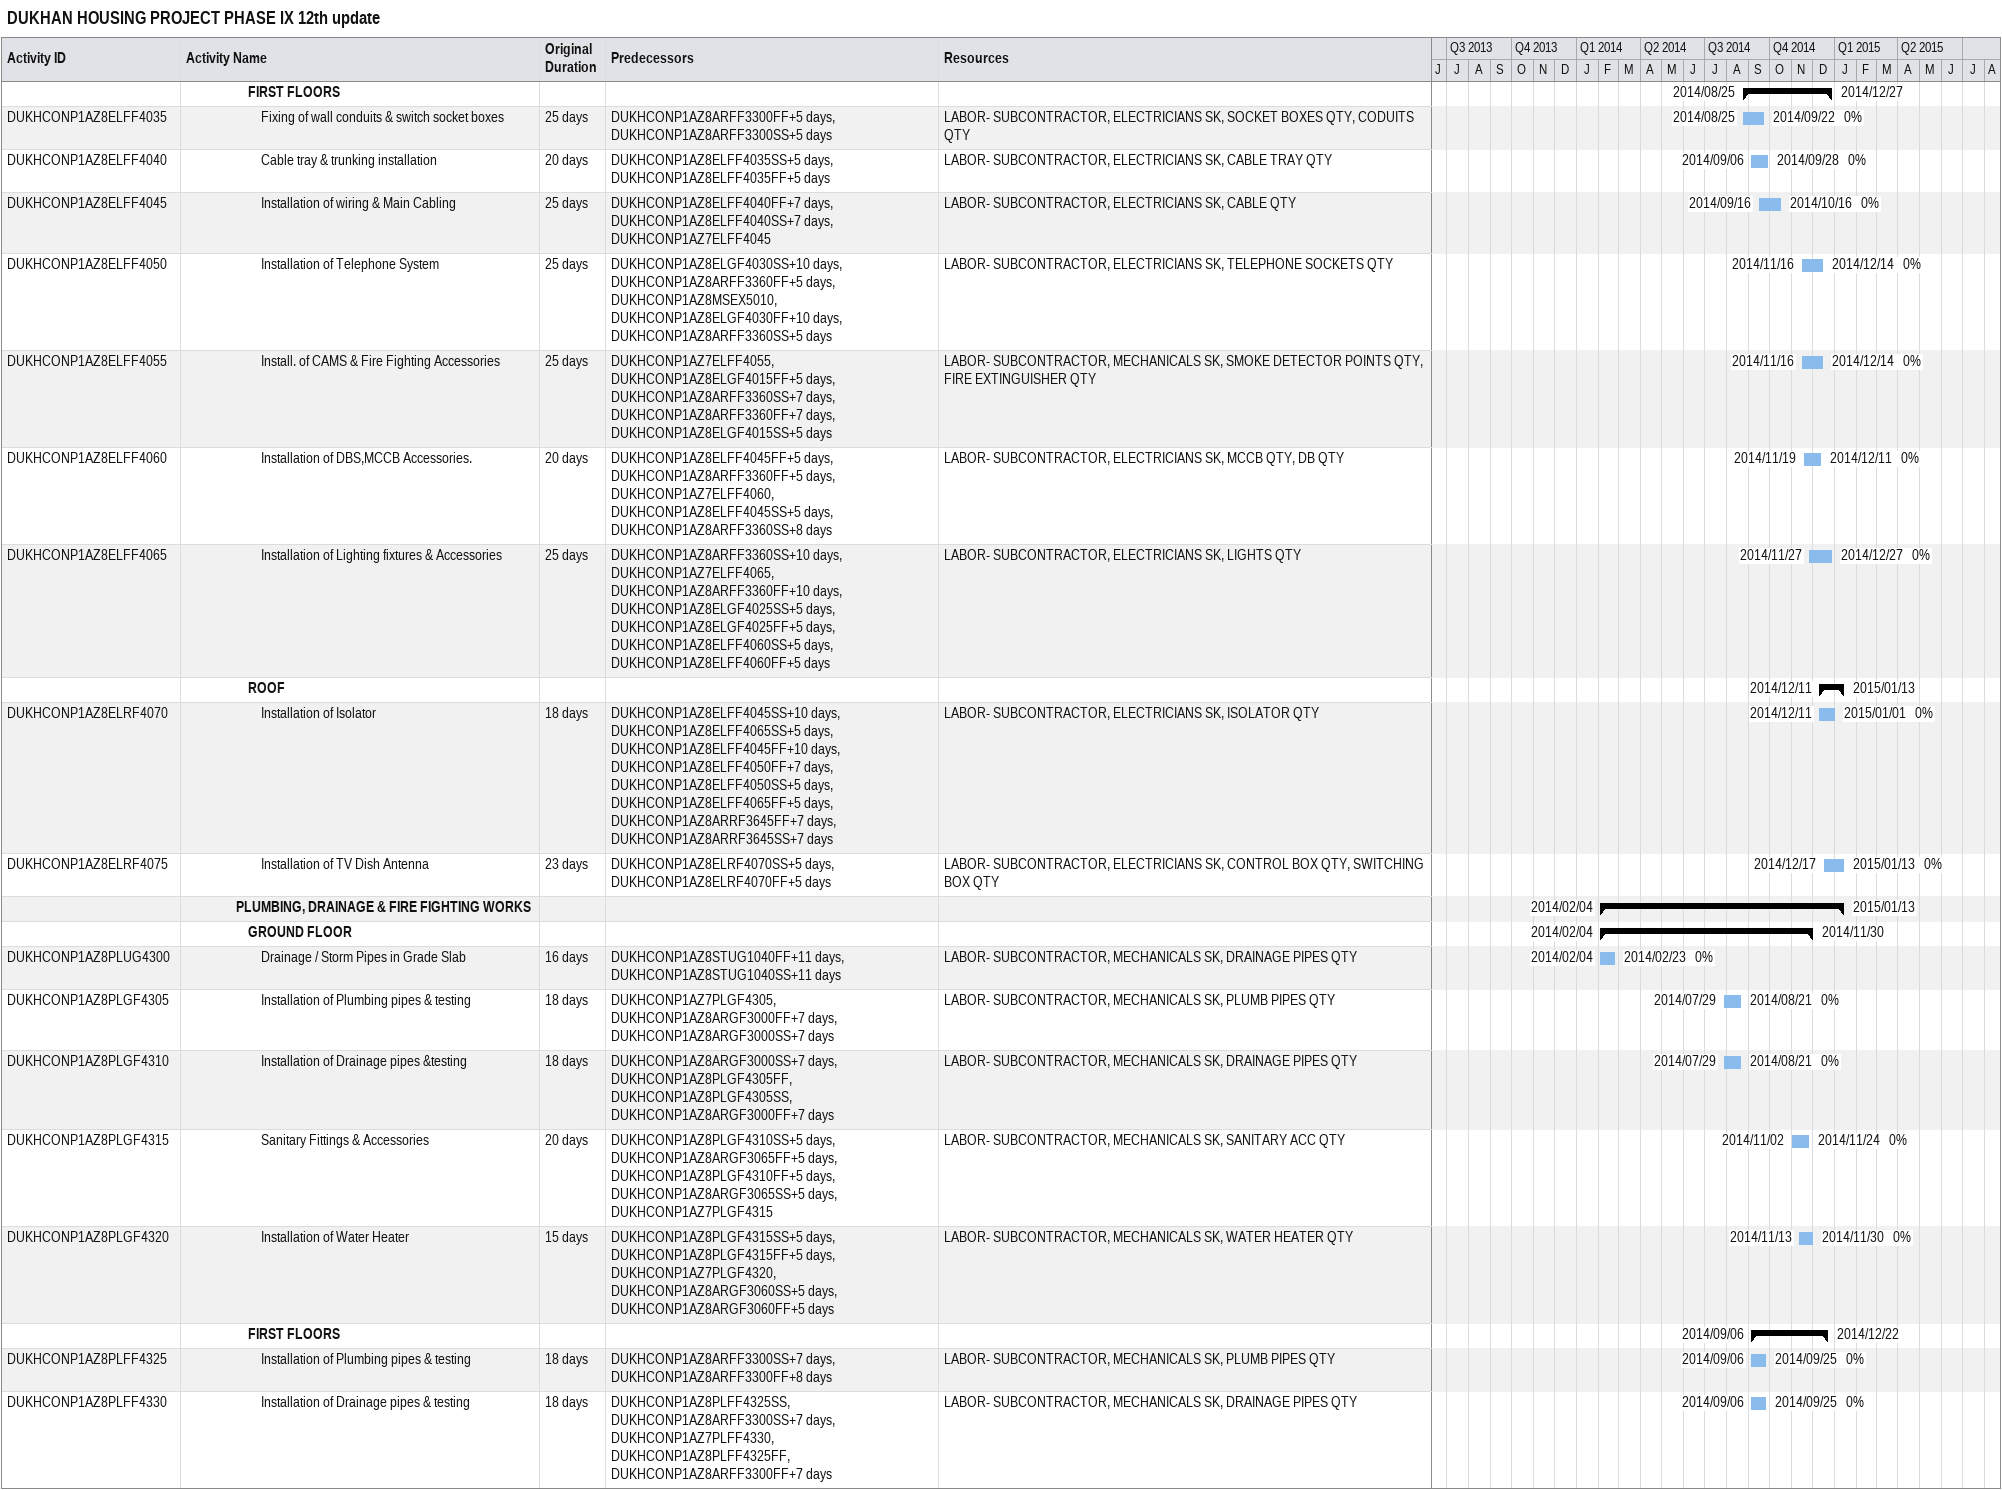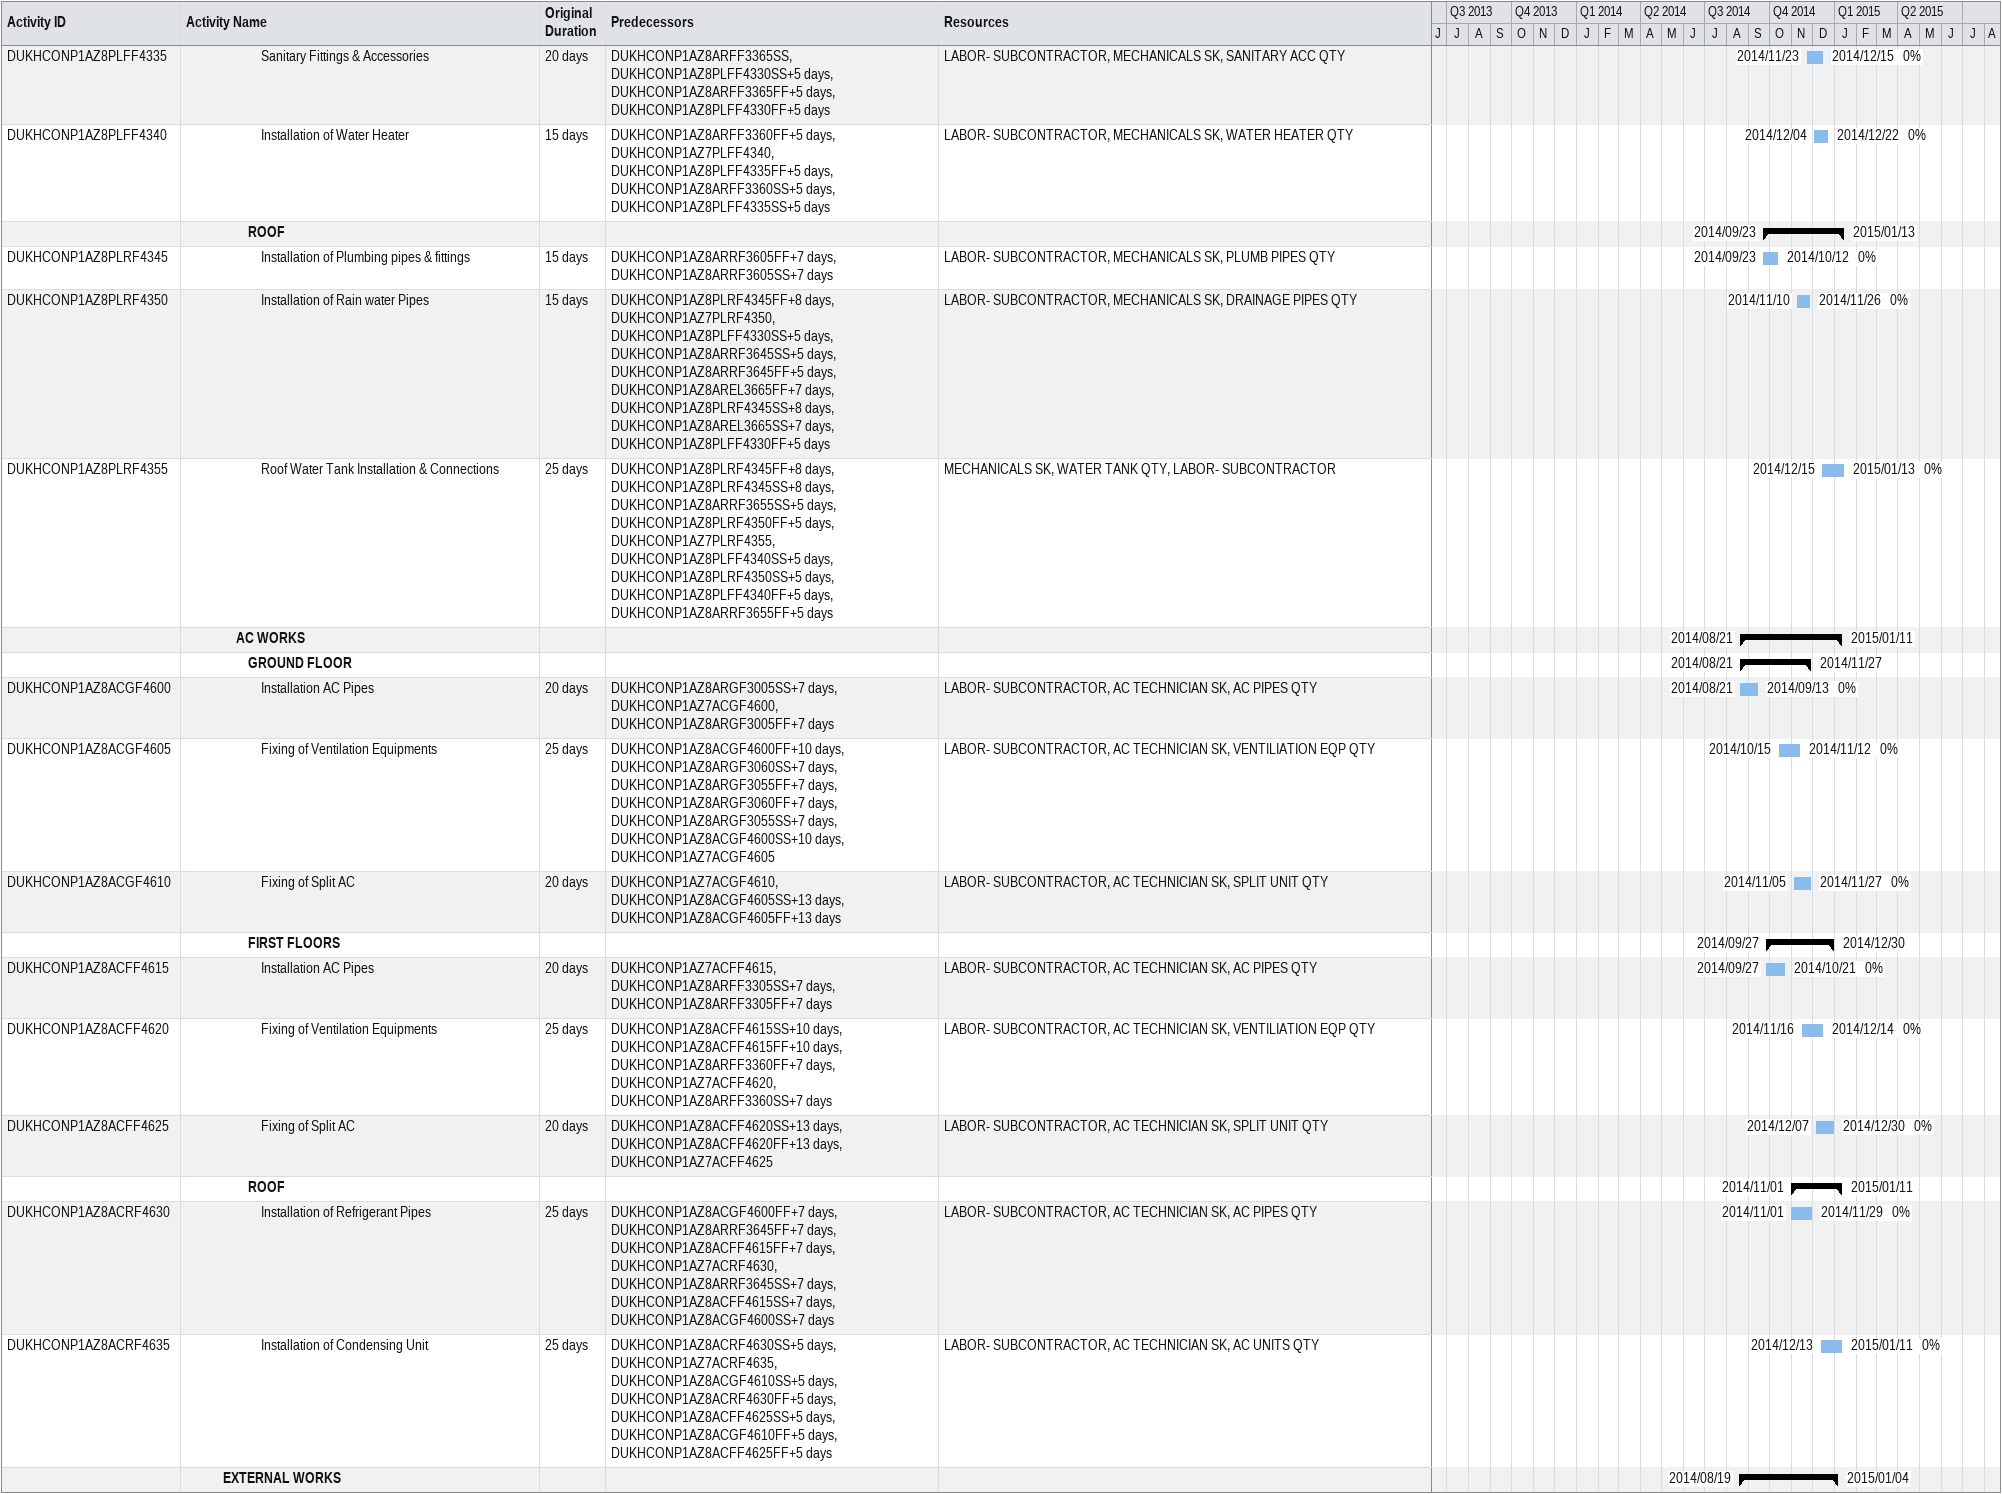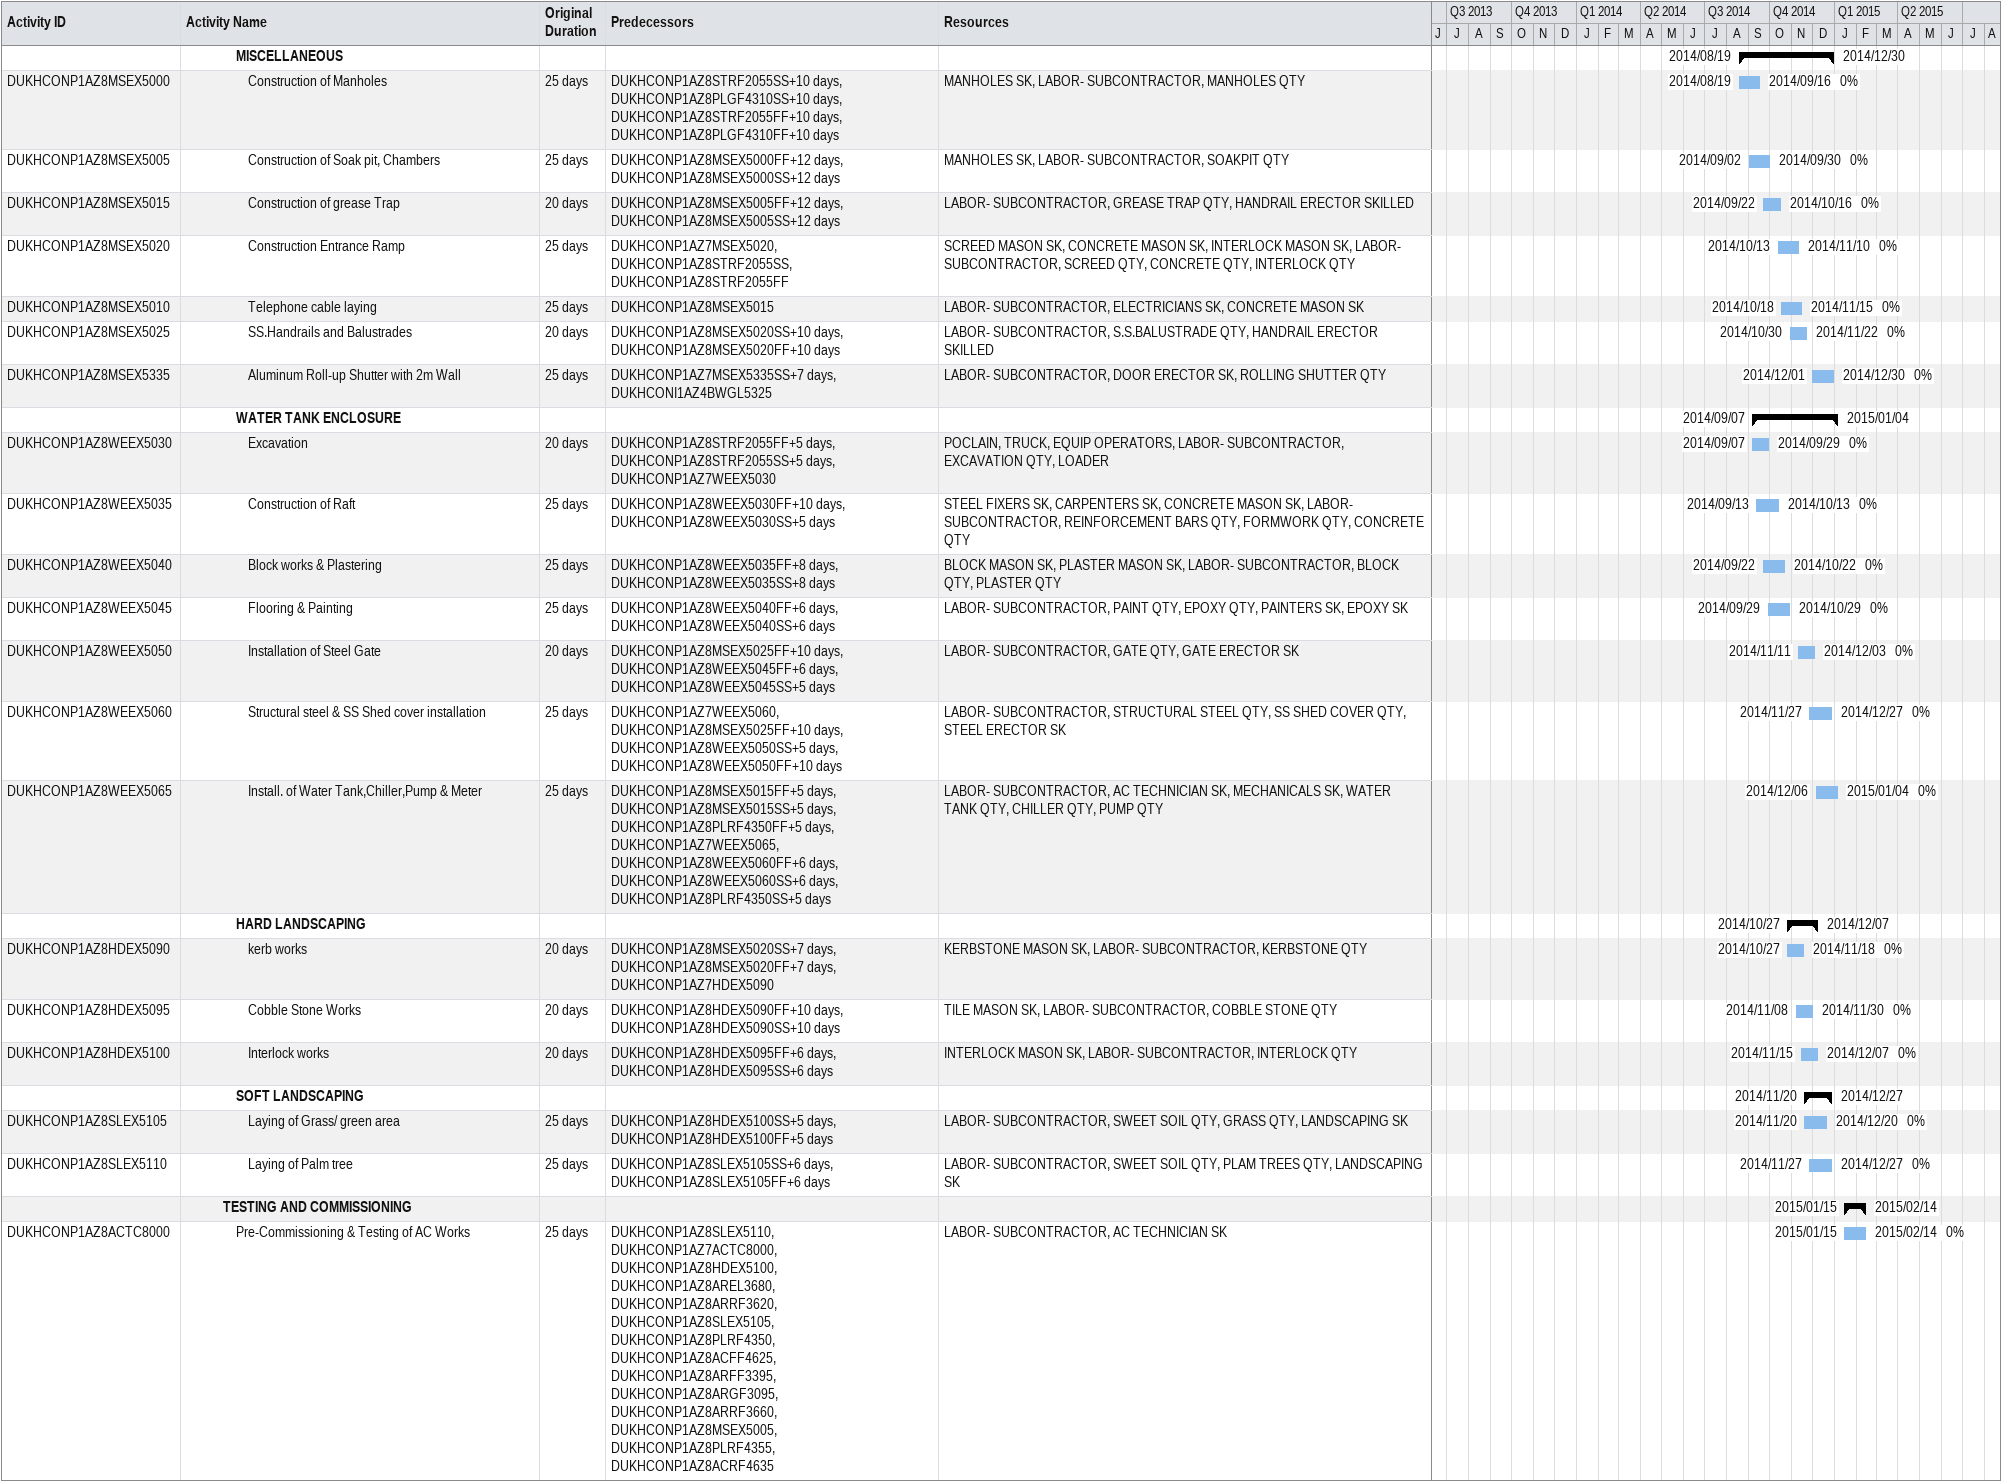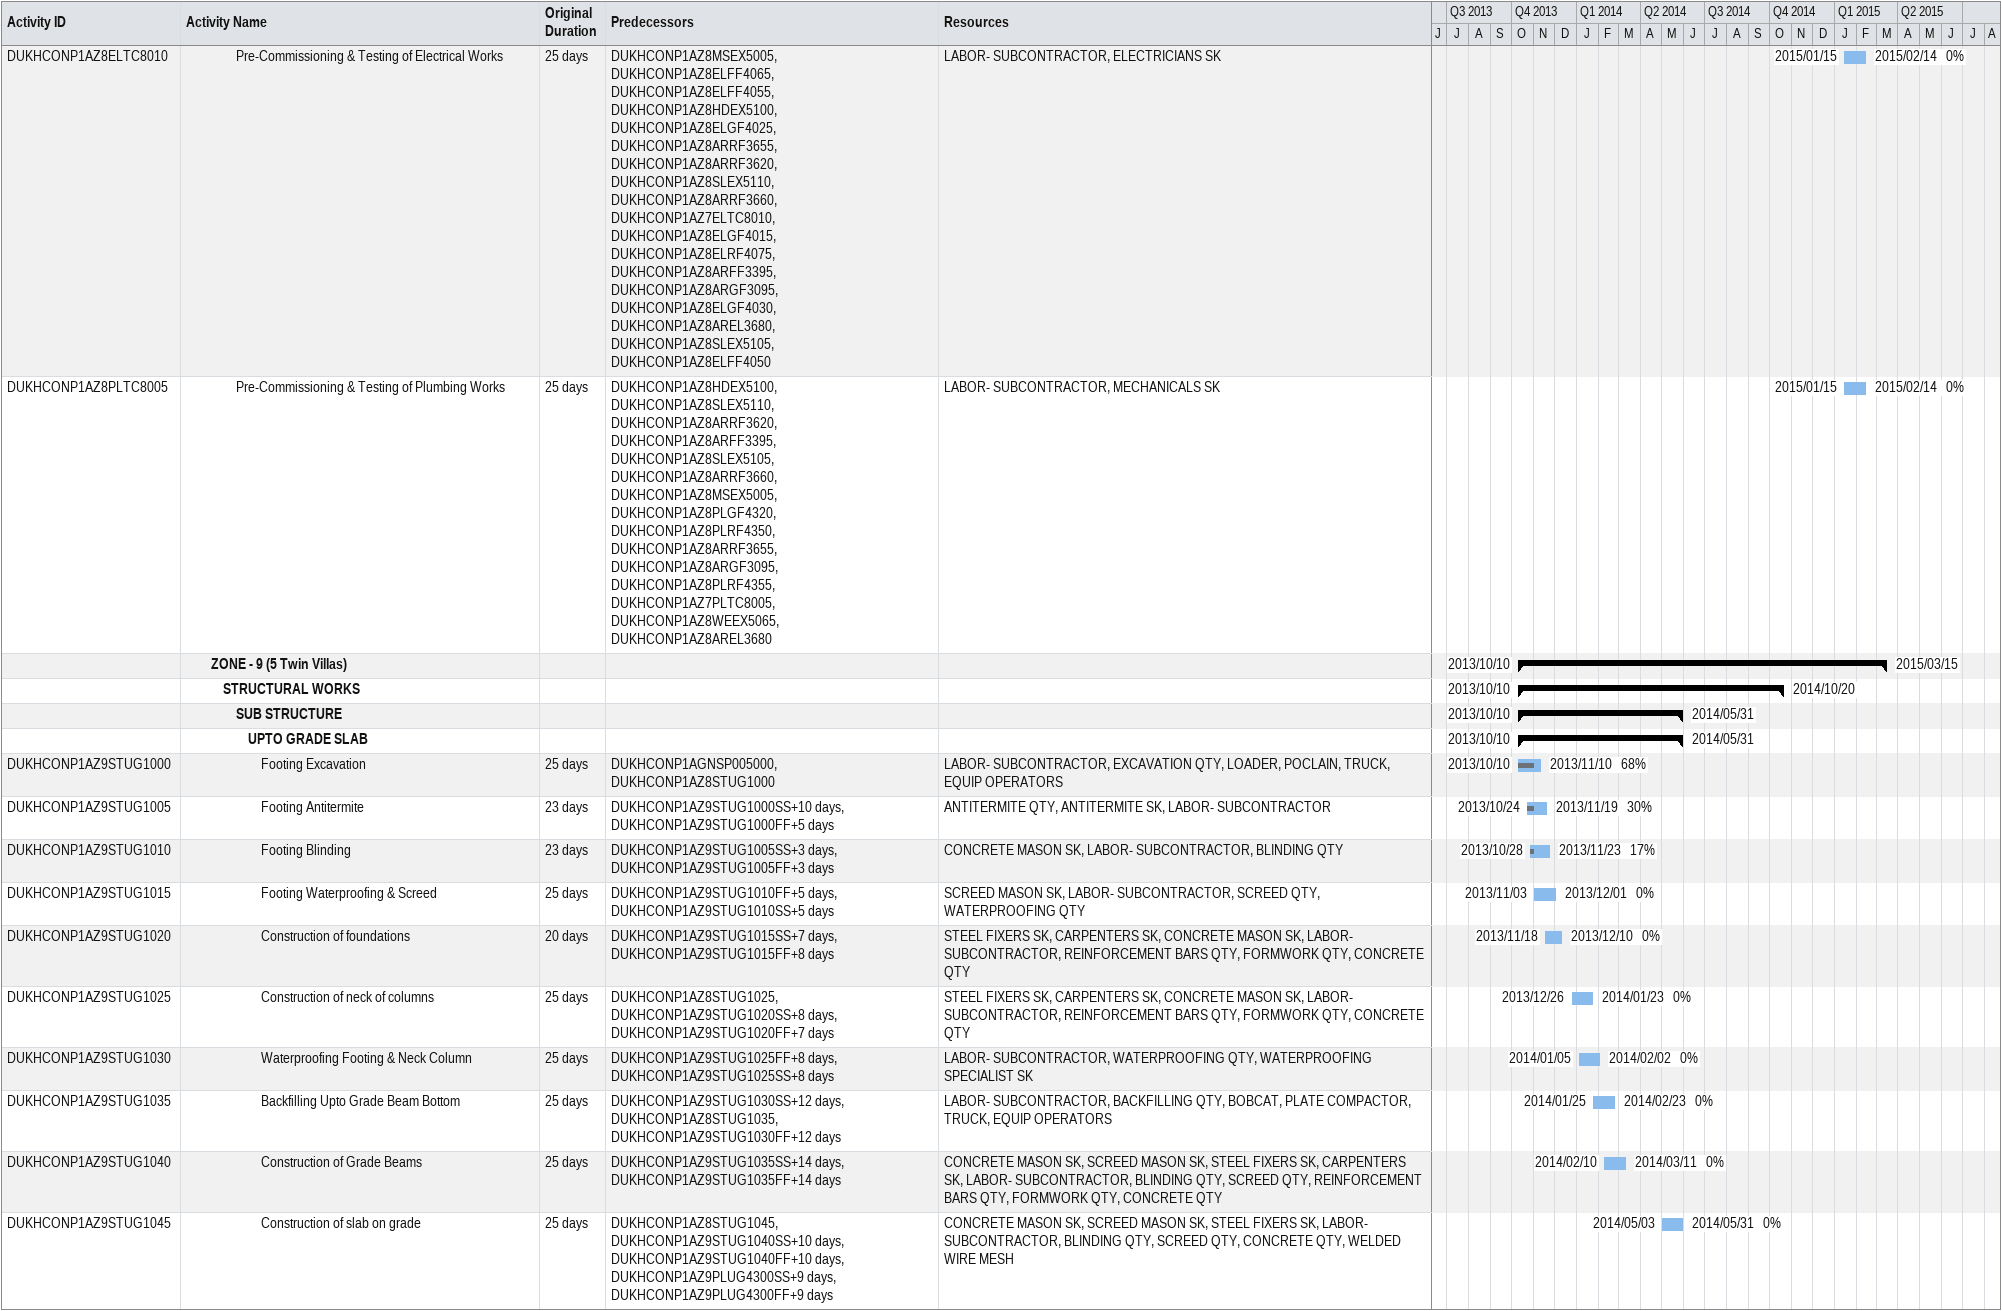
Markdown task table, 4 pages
DUKHAN HOUSING PROJECT PHASE IX 12th update

| ID | Level | Task | Original duration | Start | Finish | Predecessors | Resources | % complete |
|---|---|---|---|---|---|---|---|---|
|  | 6 | **FIRST FLOORS** |  | 2014-08-25 | 2014-12-27 |  |  |  |
| DUKHCONP1AZ8ELFF4035 | 7 | Fixing of wall conduits & switch socket boxes | 25d | 2014-08-25 | 2014-09-22 | DUKHCONP1AZ8ARFF3300FF+5d, DUKHCONP1AZ8ARFF3300SS+5d | LABOR- SUBCONTRACTOR, ELECTRICIANS SK, SOCKET BOXES QTY, CODUITS QTY | 0 |
| DUKHCONP1AZ8ELFF4040 | 7 | Cable tray & trunking installation | 20d | 2014-09-06 | 2014-09-28 | DUKHCONP1AZ8ELFF4035SS+5d, DUKHCONP1AZ8ELFF4035FF+5d | LABOR- SUBCONTRACTOR, ELECTRICIANS SK, CABLE TRAY QTY | 0 |
| DUKHCONP1AZ8ELFF4045 | 7 | Installation of wiring & Main Cabling | 25d | 2014-09-16 | 2014-10-16 | DUKHCONP1AZ8ELFF4040FF+7d, DUKHCONP1AZ8ELFF4040SS+7d, DUKHCONP1AZ7ELFF4045 | LABOR- SUBCONTRACTOR, ELECTRICIANS SK, CABLE QTY | 0 |
| DUKHCONP1AZ8ELFF4050 | 7 | Installation of Telephone System | 25d | 2014-11-16 | 2014-12-14 | DUKHCONP1AZ8ELGF4030SS+10d, DUKHCONP1AZ8ARFF3360FF+5d, DUKHCONP1AZ8MSEX5010, DUKHCONP1AZ8ELGF4030FF+10d, DUKHCONP1AZ8ARFF3360SS+5d | LABOR- SUBCONTRACTOR, ELECTRICIANS SK, TELEPHONE SOCKETS QTY | 0 |
| DUKHCONP1AZ8ELFF4055 | 7 | Install. of CAMS & Fire Fighting Accessories | 25d | 2014-11-16 | 2014-12-14 | DUKHCONP1AZ7ELFF4055, DUKHCONP1AZ8ELGF4015FF+5d, DUKHCONP1AZ8ARFF3360SS+7d, DUKHCONP1AZ8ARFF3360FF+7d, DUKHCONP1AZ8ELGF4015SS+5d | LABOR- SUBCONTRACTOR, MECHANICALS SK, SMOKE DETECTOR POINTS QTY, FIRE EXTINGUISHER QTY | 0 |
| DUKHCONP1AZ8ELFF4060 | 7 | Installation of DBS,MCCB Accessories. | 20d | 2014-11-19 | 2014-12-11 | DUKHCONP1AZ8ELFF4045FF+5d, DUKHCONP1AZ8ARFF3360FF+5d, DUKHCONP1AZ7ELFF4060, DUKHCONP1AZ8ELFF4045SS+5d, DUKHCONP1AZ8ARFF3360SS+8d | LABOR- SUBCONTRACTOR, ELECTRICIANS SK, MCCB QTY, DB QTY | 0 |
| DUKHCONP1AZ8ELFF4065 | 7 | Installation of Lighting fixtures & Accessories | 25d | 2014-11-27 | 2014-12-27 | DUKHCONP1AZ8ARFF3360SS+10d, DUKHCONP1AZ7ELFF4065, DUKHCONP1AZ8ARFF3360FF+10d, DUKHCONP1AZ8ELGF4025SS+5d, DUKHCONP1AZ8ELGF4025FF+5d, DUKHCONP1AZ8ELFF4060SS+5d, DUKHCONP1AZ8ELFF4060FF+5d | LABOR- SUBCONTRACTOR, ELECTRICIANS SK, LIGHTS QTY | 0 |
|  | 6 | **ROOF** |  | 2014-12-11 | 2015-01-13 |  |  |  |
| DUKHCONP1AZ8ELRF4070 | 7 | Installation of Isolator | 18d | 2014-12-11 | 2015-01-01 | DUKHCONP1AZ8ELFF4045SS+10d, DUKHCONP1AZ8ELFF4065SS+5d, DUKHCONP1AZ8ELFF4045FF+10d, DUKHCONP1AZ8ELFF4050FF+7d, DUKHCONP1AZ8ELFF4050SS+5d, DUKHCONP1AZ8ELFF4065FF+5d, DUKHCONP1AZ8ARRF3645FF+7d, DUKHCONP1AZ8ARRF3645SS+7d | LABOR- SUBCONTRACTOR, ELECTRICIANS SK, ISOLATOR QTY | 0 |
| DUKHCONP1AZ8ELRF4075 | 7 | Installation of TV Dish Antenna | 23d | 2014-12-17 | 2015-01-13 | DUKHCONP1AZ8ELRF4070SS+5d, DUKHCONP1AZ8ELRF4070FF+5d | LABOR- SUBCONTRACTOR, ELECTRICIANS SK, CONTROL BOX QTY, SWITCHING BOX QTY | 0 |
|  | 5 | **PLUMBING, DRAINAGE & FIRE FIGHTING WORKS** |  | 2014-02-04 | 2015-01-13 |  |  |  |
|  | 6 | **GROUND FLOOR** |  | 2014-02-04 | 2014-11-30 |  |  |  |
| DUKHCONP1AZ8PLUG4300 | 7 | Drainage / Storm Pipes in Grade Slab | 16d | 2014-02-04 | 2014-02-23 | DUKHCONP1AZ8STUG1040FF+11d, DUKHCONP1AZ8STUG1040SS+11d | LABOR- SUBCONTRACTOR, MECHANICALS SK, DRAINAGE PIPES QTY | 0 |
| DUKHCONP1AZ8PLGF4305 | 7 | Installation of Plumbing pipes & testing | 18d | 2014-07-29 | 2014-08-21 | DUKHCONP1AZ7PLGF4305, DUKHCONP1AZ8ARGF3000FF+7d, DUKHCONP1AZ8ARGF3000SS+7d | LABOR- SUBCONTRACTOR, MECHANICALS SK, PLUMB PIPES QTY | 0 |
| DUKHCONP1AZ8PLGF4310 | 7 | Installation of Drainage pipes &testing | 18d | 2014-07-29 | 2014-08-21 | DUKHCONP1AZ8ARGF3000SS+7d, DUKHCONP1AZ8PLGF4305FF, DUKHCONP1AZ8PLGF4305SS, DUKHCONP1AZ8ARGF3000FF+7d | LABOR- SUBCONTRACTOR, MECHANICALS SK, DRAINAGE PIPES QTY | 0 |
| DUKHCONP1AZ8PLGF4315 | 7 | Sanitary Fittings & Accessories | 20d | 2014-11-02 | 2014-11-24 | DUKHCONP1AZ8PLGF4310SS+5d, DUKHCONP1AZ8ARGF3065FF+5d, DUKHCONP1AZ8PLGF4310FF+5d, DUKHCONP1AZ8ARGF3065SS+5d, DUKHCONP1AZ7PLGF4315 | LABOR- SUBCONTRACTOR, MECHANICALS SK, SANITARY ACC QTY | 0 |
| DUKHCONP1AZ8PLGF4320 | 7 | Installation of Water Heater | 15d | 2014-11-13 | 2014-11-30 | DUKHCONP1AZ8PLGF4315SS+5d, DUKHCONP1AZ8PLGF4315FF+5d, DUKHCONP1AZ7PLGF4320, DUKHCONP1AZ8ARGF3060SS+5d, DUKHCONP1AZ8ARGF3060FF+5d | LABOR- SUBCONTRACTOR, MECHANICALS SK, WATER HEATER QTY | 0 |
|  | 6 | **FIRST FLOORS** |  | 2014-09-06 | 2014-12-22 |  |  |  |
| DUKHCONP1AZ8PLFF4325 | 7 | Installation of Plumbing pipes & testing | 18d | 2014-09-06 | 2014-09-25 | DUKHCONP1AZ8ARFF3300SS+7d, DUKHCONP1AZ8ARFF3300FF+8d | LABOR- SUBCONTRACTOR, MECHANICALS SK, PLUMB PIPES QTY | 0 |
| DUKHCONP1AZ8PLFF4330 | 7 | Installation of Drainage pipes & testing | 18d | 2014-09-06 | 2014-09-25 | DUKHCONP1AZ8PLFF4325SS, DUKHCONP1AZ8ARFF3300SS+7d, DUKHCONP1AZ7PLFF4330, DUKHCONP1AZ8PLFF4325FF, DUKHCONP1AZ8ARFF3300FF+7d | LABOR- SUBCONTRACTOR, MECHANICALS SK, DRAINAGE PIPES QTY | 0 |
| DUKHCONP1AZ8PLFF4335 | 7 | Sanitary Fittings & Accessories | 20d | 2014-11-23 | 2014-12-15 | DUKHCONP1AZ8ARFF3365SS, DUKHCONP1AZ8PLFF4330SS+5d, DUKHCONP1AZ8ARFF3365FF+5d, DUKHCONP1AZ8PLFF4330FF+5d | LABOR- SUBCONTRACTOR, MECHANICALS SK, SANITARY ACC QTY | 0 |
| DUKHCONP1AZ8PLFF4340 | 7 | Installation of Water Heater | 15d | 2014-12-04 | 2014-12-22 | DUKHCONP1AZ8ARFF3360FF+5d, DUKHCONP1AZ7PLFF4340, DUKHCONP1AZ8PLFF4335FF+5d, DUKHCONP1AZ8ARFF3360SS+5d, DUKHCONP1AZ8PLFF4335SS+5d | LABOR- SUBCONTRACTOR, MECHANICALS SK, WATER HEATER QTY | 0 |
|  | 6 | **ROOF** |  | 2014-09-23 | 2015-01-13 |  |  |  |
| DUKHCONP1AZ8PLRF4345 | 7 | Installation of Plumbing pipes & fittings | 15d | 2014-09-23 | 2014-10-12 | DUKHCONP1AZ8ARRF3605FF+7d, DUKHCONP1AZ8ARRF3605SS+7d | LABOR- SUBCONTRACTOR, MECHANICALS SK, PLUMB PIPES QTY | 0 |
| DUKHCONP1AZ8PLRF4350 | 7 | Installation of Rain water Pipes | 15d | 2014-11-10 | 2014-11-26 | DUKHCONP1AZ8PLRF4345FF+8d, DUKHCONP1AZ7PLRF4350, DUKHCONP1AZ8PLFF4330SS+5d, DUKHCONP1AZ8ARRF3645SS+5d, DUKHCONP1AZ8ARRF3645FF+5d, DUKHCONP1AZ8AREL3665FF+7d, DUKHCONP1AZ8PLRF4345SS+8d, DUKHCONP1AZ8AREL3665SS+7d, DUKHCONP1AZ8PLFF4330FF+5d | LABOR- SUBCONTRACTOR, MECHANICALS SK, DRAINAGE PIPES QTY | 0 |
| DUKHCONP1AZ8PLRF4355 | 7 | Roof Water Tank Installation & Connections | 25d | 2014-12-15 | 2015-01-13 | DUKHCONP1AZ8PLRF4345FF+8d, DUKHCONP1AZ8PLRF4345SS+8d, DUKHCONP1AZ8ARRF3655SS+5d, DUKHCONP1AZ8PLRF4350FF+5d, DUKHCONP1AZ7PLRF4355, DUKHCONP1AZ8PLFF4340SS+5d, DUKHCONP1AZ8PLRF4350SS+5d, DUKHCONP1AZ8PLFF4340FF+5d, DUKHCONP1AZ8ARRF3655FF+5d | MECHANICALS SK, WATER TANK QTY, LABOR- SUBCONTRACTOR | 0 |
|  | 5 | **AC WORKS** |  | 2014-08-21 | 2015-01-11 |  |  |  |
|  | 6 | **GROUND FLOOR** |  | 2014-08-21 | 2014-11-27 |  |  |  |
| DUKHCONP1AZ8ACGF4600 | 7 | Installation AC Pipes | 20d | 2014-08-21 | 2014-09-13 | DUKHCONP1AZ8ARGF3005SS+7d, DUKHCONP1AZ7ACGF4600, DUKHCONP1AZ8ARGF3005FF+7d | LABOR- SUBCONTRACTOR, AC TECHNICIAN SK, AC PIPES QTY | 0 |
| DUKHCONP1AZ8ACGF4605 | 7 | Fixing of Ventilation Equipments | 25d | 2014-10-15 | 2014-11-12 | DUKHCONP1AZ8ACGF4600FF+10d, DUKHCONP1AZ8ARGF3060SS+7d, DUKHCONP1AZ8ARGF3055FF+7d, DUKHCONP1AZ8ARGF3060FF+7d, DUKHCONP1AZ8ARGF3055SS+7d, DUKHCONP1AZ8ACGF4600SS+10d, DUKHCONP1AZ7ACGF4605 | LABOR- SUBCONTRACTOR, AC TECHNICIAN SK, VENTILIATION EQP QTY | 0 |
| DUKHCONP1AZ8ACGF4610 | 7 | Fixing of Split AC | 20d | 2014-11-05 | 2014-11-27 | DUKHCONP1AZ7ACGF4610, DUKHCONP1AZ8ACGF4605SS+13d, DUKHCONP1AZ8ACGF4605FF+13d | LABOR- SUBCONTRACTOR, AC TECHNICIAN SK, SPLIT UNIT QTY | 0 |
|  | 6 | **FIRST FLOORS** |  | 2014-09-27 | 2014-12-30 |  |  |  |
| DUKHCONP1AZ8ACFF4615 | 7 | Installation AC Pipes | 20d | 2014-09-27 | 2014-10-21 | DUKHCONP1AZ7ACFF4615, DUKHCONP1AZ8ARFF3305SS+7d, DUKHCONP1AZ8ARFF3305FF+7d | LABOR- SUBCONTRACTOR, AC TECHNICIAN SK, AC PIPES QTY | 0 |
| DUKHCONP1AZ8ACFF4620 | 7 | Fixing of Ventilation Equipments | 25d | 2014-11-16 | 2014-12-14 | DUKHCONP1AZ8ACFF4615SS+10d, DUKHCONP1AZ8ACFF4615FF+10d, DUKHCONP1AZ8ARFF3360FF+7d, DUKHCONP1AZ7ACFF4620, DUKHCONP1AZ8ARFF3360SS+7d | LABOR- SUBCONTRACTOR, AC TECHNICIAN SK, VENTILIATION EQP QTY | 0 |
| DUKHCONP1AZ8ACFF4625 | 7 | Fixing of Split AC | 20d | 2014-12-07 | 2014-12-30 | DUKHCONP1AZ8ACFF4620SS+13d, DUKHCONP1AZ8ACFF4620FF+13d, DUKHCONP1AZ7ACFF4625 | LABOR- SUBCONTRACTOR, AC TECHNICIAN SK, SPLIT UNIT QTY | 0 |
|  | 6 | **ROOF** |  | 2014-11-01 | 2015-01-11 |  |  |  |
| DUKHCONP1AZ8ACRF4630 | 7 | Installation of Refrigerant Pipes | 25d | 2014-11-01 | 2014-11-29 | DUKHCONP1AZ8ACGF4600FF+7d, DUKHCONP1AZ8ARRF3645FF+7d, DUKHCONP1AZ8ACFF4615FF+7d, DUKHCONP1AZ7ACRF4630, DUKHCONP1AZ8ARRF3645SS+7d, DUKHCONP1AZ8ACFF4615SS+7d, DUKHCONP1AZ8ACGF4600SS+7d | LABOR- SUBCONTRACTOR, AC TECHNICIAN SK, AC PIPES QTY | 0 |
| DUKHCONP1AZ8ACRF4635 | 7 | Installation of Condensing Unit | 25d | 2014-12-13 | 2015-01-11 | DUKHCONP1AZ8ACRF4630SS+5d, DUKHCONP1AZ7ACRF4635, DUKHCONP1AZ8ACGF4610SS+5d, DUKHCONP1AZ8ACRF4630FF+5d, DUKHCONP1AZ8ACFF4625SS+5d, DUKHCONP1AZ8ACGF4610FF+5d, DUKHCONP1AZ8ACFF4625FF+5d | LABOR- SUBCONTRACTOR, AC TECHNICIAN SK, AC UNITS QTY | 0 |
|  | 4 | **EXTERNAL WORKS** |  | 2014-08-19 | 2015-01-04 |  |  |  |
|  | 5 | **MISCELLANEOUS** |  | 2014-08-19 | 2014-12-30 |  |  |  |
| DUKHCONP1AZ8MSEX5000 | 6 | Construction of Manholes | 25d | 2014-08-19 | 2014-09-16 | DUKHCONP1AZ8STRF2055SS+10d, DUKHCONP1AZ8PLGF4310SS+10d, DUKHCONP1AZ8STRF2055FF+10d, DUKHCONP1AZ8PLGF4310FF+10d | MANHOLES SK, LABOR- SUBCONTRACTOR, MANHOLES QTY | 0 |
| DUKHCONP1AZ8MSEX5005 | 6 | Construction of Soak pit, Chambers | 25d | 2014-09-02 | 2014-09-30 | DUKHCONP1AZ8MSEX5000FF+12d, DUKHCONP1AZ8MSEX5000SS+12d | MANHOLES SK, LABOR- SUBCONTRACTOR, SOAKPIT QTY | 0 |
| DUKHCONP1AZ8MSEX5015 | 6 | Construction of grease Trap | 20d | 2014-09-22 | 2014-10-16 | DUKHCONP1AZ8MSEX5005FF+12d, DUKHCONP1AZ8MSEX5005SS+12d | LABOR- SUBCONTRACTOR, GREASE TRAP QTY, HANDRAIL ERECTOR SKILLED | 0 |
| DUKHCONP1AZ8MSEX5020 | 6 | Construction Entrance Ramp | 25d | 2014-10-13 | 2014-11-10 | DUKHCONP1AZ7MSEX5020, DUKHCONP1AZ8STRF2055SS, DUKHCONP1AZ8STRF2055FF | SCREED MASON SK, CONCRETE MASON SK, INTERLOCK MASON SK, LABOR- SUBCONTRACTOR, SCREED QTY, CONCRETE QTY, INTERLOCK QTY | 0 |
| DUKHCONP1AZ8MSEX5010 | 6 | Telephone cable laying | 25d | 2014-10-18 | 2014-11-15 | DUKHCONP1AZ8MSEX5015 | LABOR- SUBCONTRACTOR, ELECTRICIANS SK, CONCRETE MASON SK | 0 |
| DUKHCONP1AZ8MSEX5025 | 6 | SS.Handrails and Balustrades | 20d | 2014-10-30 | 2014-11-22 | DUKHCONP1AZ8MSEX5020SS+10d, DUKHCONP1AZ8MSEX5020FF+10d | LABOR- SUBCONTRACTOR, S.S.BALUSTRADE QTY, HANDRAIL ERECTOR SKILLED | 0 |
| DUKHCONP1AZ8MSEX5335 | 6 | Aluminum Roll-up Shutter with 2m Wall | 25d | 2014-12-01 | 2014-12-30 | DUKHCONP1AZ7MSEX5335SS+7d, DUKHCONI1AZ4BWGL5325 | LABOR- SUBCONTRACTOR, DOOR ERECTOR SK, ROLLING SHUTTER QTY | 0 |
|  | 5 | **WATER TANK ENCLOSURE** |  | 2014-09-07 | 2015-01-04 |  |  |  |
| DUKHCONP1AZ8WEEX5030 | 6 | Excavation | 20d | 2014-09-07 | 2014-09-29 | DUKHCONP1AZ8STRF2055FF+5d, DUKHCONP1AZ8STRF2055SS+5d, DUKHCONP1AZ7WEEX5030 | POCLAIN, TRUCK, EQUIP OPERATORS, LABOR- SUBCONTRACTOR, EXCAVATION QTY, LOADER | 0 |
| DUKHCONP1AZ8WEEX5035 | 6 | Construction of Raft | 25d | 2014-09-13 | 2014-10-13 | DUKHCONP1AZ8WEEX5030FF+10d, DUKHCONP1AZ8WEEX5030SS+5d | STEEL FIXERS SK, CARPENTERS SK, CONCRETE MASON SK, LABOR- SUBCONTRACTOR, REINFORCEMENT BARS QTY, FORMWORK QTY, CONCRETE QTY | 0 |
| DUKHCONP1AZ8WEEX5040 | 6 | Block works & Plastering | 25d | 2014-09-22 | 2014-10-22 | DUKHCONP1AZ8WEEX5035FF+8d, DUKHCONP1AZ8WEEX5035SS+8d | BLOCK MASON SK, PLASTER MASON SK, LABOR- SUBCONTRACTOR, BLOCK QTY, PLASTER QTY | 0 |
| DUKHCONP1AZ8WEEX5045 | 6 | Flooring & Painting | 25d | 2014-09-29 | 2014-10-29 | DUKHCONP1AZ8WEEX5040FF+6d, DUKHCONP1AZ8WEEX5040SS+6d | LABOR- SUBCONTRACTOR, PAINT QTY, EPOXY QTY, PAINTERS SK, EPOXY SK | 0 |
| DUKHCONP1AZ8WEEX5050 | 6 | Installation of Steel Gate | 20d | 2014-11-11 | 2014-12-03 | DUKHCONP1AZ8MSEX5025FF+10d, DUKHCONP1AZ8WEEX5045FF+6d, DUKHCONP1AZ8WEEX5045SS+5d | LABOR- SUBCONTRACTOR, GATE QTY, GATE ERECTOR SK | 0 |
| DUKHCONP1AZ8WEEX5060 | 6 | Structural steel & SS Shed cover installation | 25d | 2014-11-27 | 2014-12-27 | DUKHCONP1AZ7WEEX5060, DUKHCONP1AZ8MSEX5025FF+10d, DUKHCONP1AZ8WEEX5050SS+5d, DUKHCONP1AZ8WEEX5050FF+10d | LABOR- SUBCONTRACTOR, STRUCTURAL STEEL QTY, SS SHED COVER QTY, STEEL ERECTOR SK | 0 |
| DUKHCONP1AZ8WEEX5065 | 6 | Install. of Water Tank,Chiller,Pump & Meter | 25d | 2014-12-06 | 2015-01-04 | DUKHCONP1AZ8MSEX5015FF+5d, DUKHCONP1AZ8MSEX5015SS+5d, DUKHCONP1AZ8PLRF4350FF+5d, DUKHCONP1AZ7WEEX5065, DUKHCONP1AZ8WEEX5060FF+6d, DUKHCONP1AZ8WEEX5060SS+6d, DUKHCONP1AZ8PLRF4350SS+5d | LABOR- SUBCONTRACTOR, AC TECHNICIAN SK, MECHANICALS SK, WATER TANK QTY, CHILLER QTY, PUMP QTY | 0 |
|  | 5 | **HARD LANDSCAPING** |  | 2014-10-27 | 2014-12-07 |  |  |  |
| DUKHCONP1AZ8HDEX5090 | 6 | kerb works | 20d | 2014-10-27 | 2014-11-18 | DUKHCONP1AZ8MSEX5020SS+7d, DUKHCONP1AZ8MSEX5020FF+7d, DUKHCONP1AZ7HDEX5090 | KERBSTONE MASON SK, LABOR- SUBCONTRACTOR, KERBSTONE QTY | 0 |
| DUKHCONP1AZ8HDEX5095 | 6 | Cobble Stone Works | 20d | 2014-11-08 | 2014-11-30 | DUKHCONP1AZ8HDEX5090FF+10d, DUKHCONP1AZ8HDEX5090SS+10d | TILE MASON SK, LABOR- SUBCONTRACTOR, COBBLE STONE QTY | 0 |
| DUKHCONP1AZ8HDEX5100 | 6 | Interlock works | 20d | 2014-11-15 | 2014-12-07 | DUKHCONP1AZ8HDEX5095FF+6d, DUKHCONP1AZ8HDEX5095SS+6d | INTERLOCK MASON SK, LABOR- SUBCONTRACTOR, INTERLOCK QTY | 0 |
|  | 5 | **SOFT LANDSCAPING** |  | 2014-11-20 | 2014-12-27 |  |  |  |
| DUKHCONP1AZ8SLEX5105 | 6 | Laying of Grass/ green area | 25d | 2014-11-20 | 2014-12-20 | DUKHCONP1AZ8HDEX5100SS+5d, DUKHCONP1AZ8HDEX5100FF+5d | LABOR- SUBCONTRACTOR, SWEET SOIL QTY, GRASS QTY, LANDSCAPING SK | 0 |
| DUKHCONP1AZ8SLEX5110 | 6 | Laying of Palm tree | 25d | 2014-11-27 | 2014-12-27 | DUKHCONP1AZ8SLEX5105SS+6d, DUKHCONP1AZ8SLEX5105FF+6d | LABOR- SUBCONTRACTOR, SWEET SOIL QTY, PLAM TREES QTY, LANDSCAPING SK | 0 |
|  | 4 | **TESTING AND COMMISSIONING** |  | 2015-01-15 | 2015-02-14 |  |  |  |
| DUKHCONP1AZ8ACTC8000 | 5 | Pre-Commissioning & Testing of AC Works | 25d | 2015-01-15 | 2015-02-14 | DUKHCONP1AZ8SLEX5110, DUKHCONP1AZ7ACTC8000, DUKHCONP1AZ8HDEX5100, DUKHCONP1AZ8AREL3680, DUKHCONP1AZ8ARRF3620, DUKHCONP1AZ8SLEX5105, DUKHCONP1AZ8PLRF4350, DUKHCONP1AZ8ACFF4625, DUKHCONP1AZ8ARFF3395, DUKHCONP1AZ8ARGF3095, DUKHCONP1AZ8ARRF3660, DUKHCONP1AZ8MSEX5005, DUKHCONP1AZ8PLRF4355, DUKHCONP1AZ8ACRF4635 | LABOR- SUBCONTRACTOR, AC TECHNICIAN SK | 0 |
| DUKHCONP1AZ8ELTC8010 | 5 | Pre-Commissioning & Testing of Electrical Works | 25d | 2015-01-15 | 2015-02-14 | DUKHCONP1AZ8MSEX5005, DUKHCONP1AZ8ELFF4065, DUKHCONP1AZ8ELFF4055, DUKHCONP1AZ8HDEX5100, DUKHCONP1AZ8ELGF4025, DUKHCONP1AZ8ARRF3655, DUKHCONP1AZ8ARRF3620, DUKHCONP1AZ8SLEX5110, DUKHCONP1AZ8ARRF3660, DUKHCONP1AZ7ELTC8010, DUKHCONP1AZ8ELGF4015, DUKHCONP1AZ8ELRF4075, DUKHCONP1AZ8ARFF3395, DUKHCONP1AZ8ARGF3095, DUKHCONP1AZ8ELGF4030, DUKHCONP1AZ8AREL3680, DUKHCONP1AZ8SLEX5105, DUKHCONP1AZ8ELFF4050 | LABOR- SUBCONTRACTOR, ELECTRICIANS SK | 0 |
| DUKHCONP1AZ8PLTC8005 | 5 | Pre-Commissioning & Testing of Plumbing Works | 25d | 2015-01-15 | 2015-02-14 | DUKHCONP1AZ8HDEX5100, DUKHCONP1AZ8SLEX5110, DUKHCONP1AZ8ARRF3620, DUKHCONP1AZ8ARFF3395, DUKHCONP1AZ8SLEX5105, DUKHCONP1AZ8ARRF3660, DUKHCONP1AZ8MSEX5005, DUKHCONP1AZ8PLGF4320, DUKHCONP1AZ8PLRF4350, DUKHCONP1AZ8ARRF3655, DUKHCONP1AZ8ARGF3095, DUKHCONP1AZ8PLRF4355, DUKHCONP1AZ7PLTC8005, DUKHCONP1AZ8WEEX5065, DUKHCONP1AZ8AREL3680 | LABOR- SUBCONTRACTOR, MECHANICALS SK | 0 |
|  | 3 | **ZONE - 9 (5 Twin Villas)** |  | 2013-10-10 | 2015-03-15 |  |  |  |
|  | 4 | **STRUCTURAL WORKS** |  | 2013-10-10 | 2014-10-20 |  |  |  |
|  | 5 | **SUB STRUCTURE** |  | 2013-10-10 | 2014-05-31 |  |  |  |
|  | 6 | **UPTO GRADE SLAB** |  | 2013-10-10 | 2014-05-31 |  |  |  |
| DUKHCONP1AZ9STUG1000 | 7 | Footing Excavation | 25d | 2013-10-10 | 2013-11-10 | DUKHCONP1AGNSP005000, DUKHCONP1AZ8STUG1000 | LABOR- SUBCONTRACTOR, EXCAVATION QTY, LOADER, POCLAIN, TRUCK, EQUIP OPERATORS | 68 |
| DUKHCONP1AZ9STUG1005 | 7 | Footing Antitermite | 23d | 2013-10-24 | 2013-11-19 | DUKHCONP1AZ9STUG1000SS+10d, DUKHCONP1AZ9STUG1000FF+5d | ANTITERMITE QTY, ANTITERMITE SK, LABOR- SUBCONTRACTOR | 30 |
| DUKHCONP1AZ9STUG1010 | 7 | Footing Blinding | 23d | 2013-10-28 | 2013-11-23 | DUKHCONP1AZ9STUG1005SS+3d, DUKHCONP1AZ9STUG1005FF+3d | CONCRETE MASON SK, LABOR- SUBCONTRACTOR, BLINDING QTY | 17 |
| DUKHCONP1AZ9STUG1015 | 7 | Footing Waterproofing & Screed | 25d | 2013-11-03 | 2013-12-01 | DUKHCONP1AZ9STUG1010FF+5d, DUKHCONP1AZ9STUG1010SS+5d | SCREED MASON SK, LABOR- SUBCONTRACTOR, SCREED QTY, WATERPROOFING QTY | 0 |
| DUKHCONP1AZ9STUG1020 | 7 | Construction of foundations | 20d | 2013-11-18 | 2013-12-10 | DUKHCONP1AZ9STUG1015SS+7d, DUKHCONP1AZ9STUG1015FF+8d | STEEL FIXERS SK, CARPENTERS SK, CONCRETE MASON SK, LABOR- SUBCONTRACTOR, REINFORCEMENT BARS QTY, FORMWORK QTY, CONCRETE QTY | 0 |
| DUKHCONP1AZ9STUG1025 | 7 | Construction of neck of columns | 25d | 2013-12-26 | 2014-01-23 | DUKHCONP1AZ8STUG1025, DUKHCONP1AZ9STUG1020SS+8d, DUKHCONP1AZ9STUG1020FF+7d | STEEL FIXERS SK, CARPENTERS SK, CONCRETE MASON SK, LABOR- SUBCONTRACTOR, REINFORCEMENT BARS QTY, FORMWORK QTY, CONCRETE QTY | 0 |
| DUKHCONP1AZ9STUG1030 | 7 | Waterproofing Footing & Neck Column | 25d | 2014-01-05 | 2014-02-02 | DUKHCONP1AZ9STUG1025FF+8d, DUKHCONP1AZ9STUG1025SS+8d | LABOR- SUBCONTRACTOR, WATERPROOFING QTY, WATERPROOFING SPECIALIST SK | 0 |
| DUKHCONP1AZ9STUG1035 | 7 | Backfilling Upto Grade Beam Bottom | 25d | 2014-01-25 | 2014-02-23 | DUKHCONP1AZ9STUG1030SS+12d, DUKHCONP1AZ8STUG1035, DUKHCONP1AZ9STUG1030FF+12d | LABOR- SUBCONTRACTOR, BACKFILLING QTY, BOBCAT, PLATE COMPACTOR, TRUCK, EQUIP OPERATORS | 0 |
| DUKHCONP1AZ9STUG1040 | 7 | Construction of Grade Beams | 25d | 2014-02-10 | 2014-03-11 | DUKHCONP1AZ9STUG1035SS+14d, DUKHCONP1AZ9STUG1035FF+14d | CONCRETE MASON SK, SCREED MASON SK, STEEL FIXERS SK, CARPENTERS SK, LABOR- SUBCONTRACTOR, BLINDING QTY, SCREED QTY, REINFORCEMENT BARS QTY, FORMWORK QTY, CONCRETE QTY | 0 |
| DUKHCONP1AZ9STUG1045 | 7 | Construction of slab on grade | 25d | 2014-05-03 | 2014-05-31 | DUKHCONP1AZ8STUG1045, DUKHCONP1AZ9STUG1040SS+10d, DUKHCONP1AZ9STUG1040FF+10d, DUKHCONP1AZ9PLUG4300SS+9d, DUKHCONP1AZ9PLUG4300FF+9d | CONCRETE MASON SK, SCREED MASON SK, STEEL FIXERS SK, LABOR- SUBCONTRACTOR, BLINDING QTY, SCREED QTY, CONCRETE QTY, WELDED WIRE MESH | 0 |
